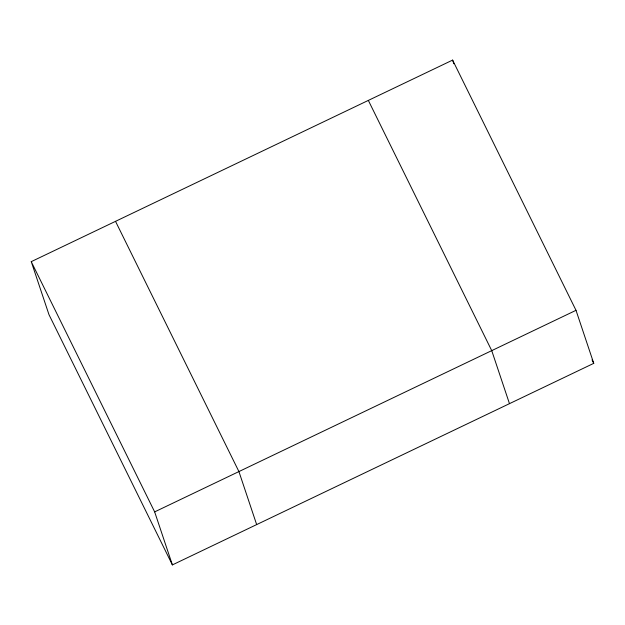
<?xml version="1.0" encoding="UTF-8"?>
<svg xmlns="http://www.w3.org/2000/svg" width="625" height="625" viewBox="0 0 625 625"><rect width="100%" height="100%" fill="white"/><g stroke="black" fill="none" stroke-linecap="round" stroke-linejoin="round"><path stroke-width="0.94" d="M31.25 261.656L452.609 60.094L576.008 310.32L593.75 363.344L172.391 564.906L48.992 314.68L31.25 261.656L154.656 511.883L172.391 564.906M154.656 511.883L576.008 310.32M592.023 359.844L593.75 363.344M368.336 100.406L491.734 350.633L509.477 403.656M115.523 221.344L238.922 471.57L256.664 524.594M452.609 60.094L453.828 63.75"/></g></svg>
